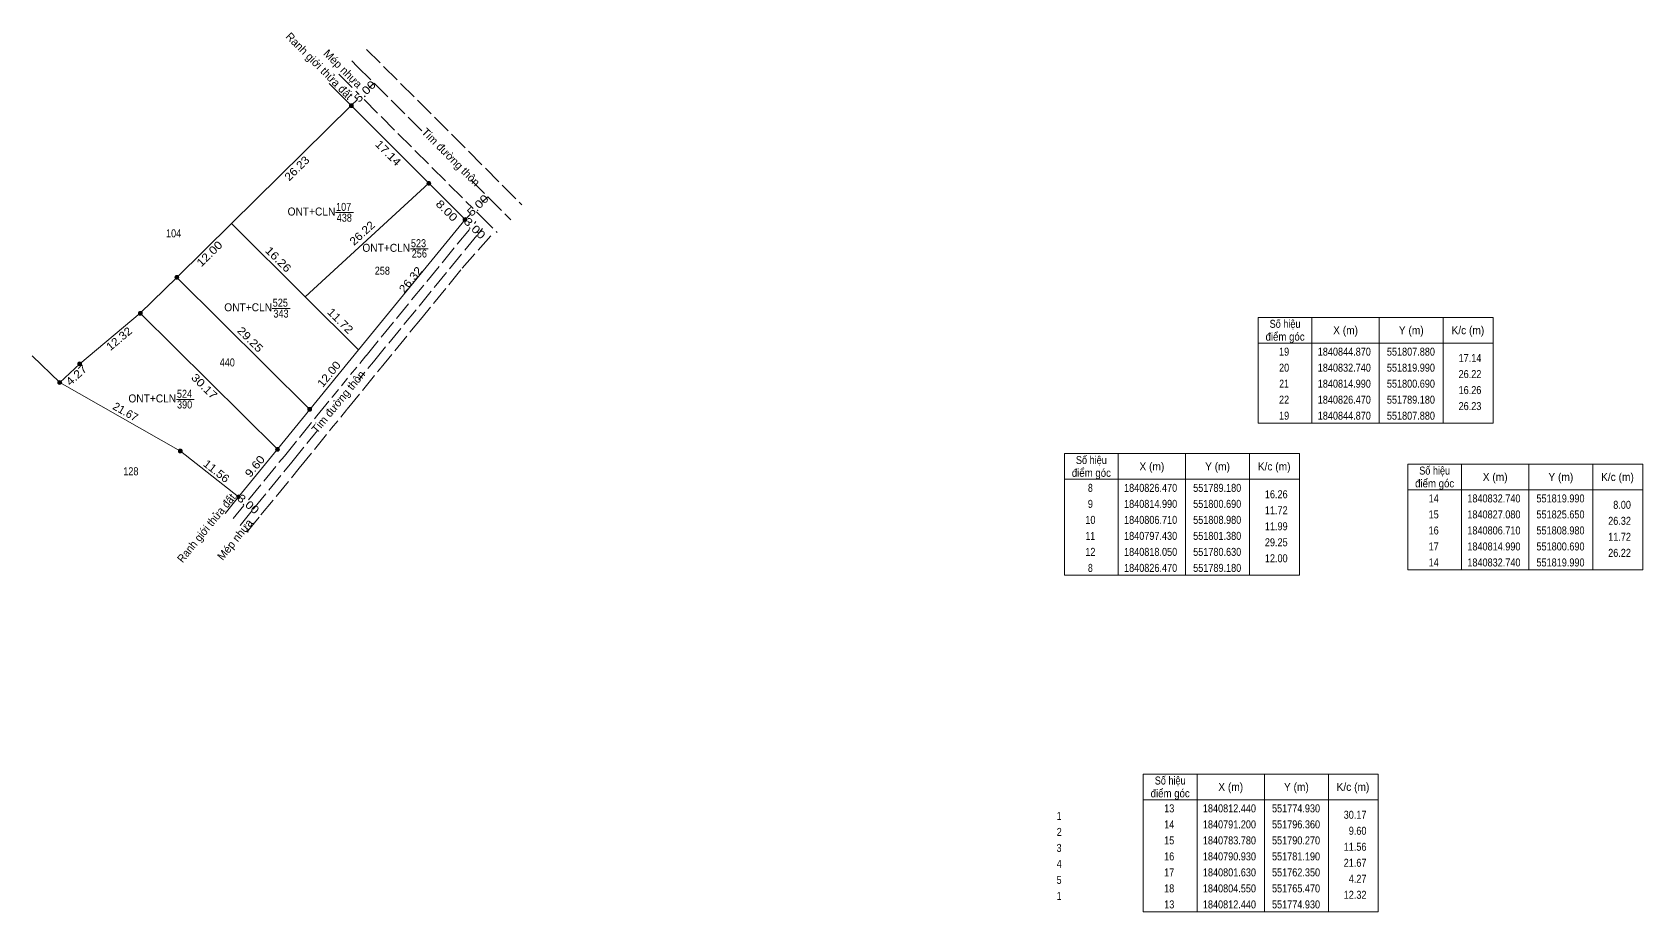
# Model space of a CAD drawing. Header units: metres. Extents: x 551301 to 552010, y 1840719 to 1841037.
# Drawn here: x 551758.1 to 552009.6, y 1840719 to 1840856.3 of the extents above; entities that cross this region are included whole.
import ezdxf
from ezdxf.enums import TextEntityAlignment as Align

# ---------------------------------------------------------------- set-up
doc = ezdxf.new("R2010")
doc.units = ezdxf.units.M
doc.header["$LTSCALE"] = 0.5
doc.linetypes.add('LONG_DASHED', pattern=[7.5, 6, -1.5])
doc.linetypes.add('MEDIUM_DASHED', pattern=[4.5, 3, -1.5])
for name, color, linetype, lineweight in [('1', 7, 'Continuous', 13), ('10', 7, 'Continuous', 13), ('22', 7, 'LONG_DASHED', 13), ('32', 7, 'Continuous', 13), ('63', 7, 'Continuous', 13)]:
    doc.layers.add(name, color=color, linetype=linetype, lineweight=lineweight)

msp = doc.modelspace()

# ---------------------------------------------------------------- hatches: boundary and pattern name
at = {"layer": '63'}
for points in [[(551808.18, 1840844.87, 1), (551807.58, 1840844.87, 1)], [(551820.29, 1840832.74, 1), (551819.69, 1840832.74, 1)], [(551825.95, 1840827.08, 1), (551825.35, 1840827.08, 1)], [(551780.93, 1840818.05, 1), (551780.33, 1840818.05, 1)], [(551775.23, 1840812.44, 1), (551774.63, 1840812.44, 1)], [(551765.77, 1840804.55, 1), (551765.17, 1840804.55, 1)], [(551762.65, 1840801.63, 1), (551762.05, 1840801.63, 1)], [(551801.68, 1840797.43, 1), (551801.08, 1840797.43, 1)], [(551781.49, 1840790.93, 1), (551780.89, 1840790.93, 1)], [(551796.66, 1840791.2, 1), (551796.06, 1840791.2, 1)], [(551790.57, 1840783.78, 1), (551789.97, 1840783.78, 1)]]:
    msp.add_hatch(color=256, dxfattribs=at).paths.add_polyline_path(points)

# ---------------------------------------------------------------- linework, layer by layer
at = {"layer": '1'}
msp.add_line((551758.05, 1840805.77), (551762.35, 1840801.63), dxfattribs=at)
for points in [[(551807.88, 1840844.87), (551819.99, 1840832.74), (551800.69, 1840814.99), (551789.18, 1840826.47)], [(551819.99, 1840832.74), (551825.65, 1840827.08), (551808.98, 1840806.71), (551800.69, 1840814.99)], [(551789.18, 1840826.47), (551800.69, 1840814.99), (551808.98, 1840806.71), (551801.38, 1840797.43), (551780.63, 1840818.05)], [(551774.93, 1840812.44), (551796.36, 1840791.2), (551790.27, 1840783.78), (551781.19, 1840790.93), (551762.35, 1840801.63), (551765.47, 1840804.55)]]:
    msp.add_lwpolyline(points, close=True, dxfattribs=at)
at = {"layer": '10'}
for p, q in [((551807.96, 1840851.86), (551808.81, 1840851.01)), ((551804.42, 1840848.33), (551807.88, 1840844.87)), ((551819.99, 1840832.74), (551807.88, 1840844.87)), ((551819.99, 1840832.74), (551825.65, 1840827.08)), ((551788.16, 1840781.19), (551790.28, 1840783.79))]:
    msp.add_line(p, q, dxfattribs=at)
msp.add_lwpolyline([(551790.27, 1840783.78), (551796.36, 1840791.2), (551801.38, 1840797.43), (551808.98, 1840806.71), (551825.65, 1840827.08)], dxfattribs=at)
at = {"layer": '22'}
for p, q in [((551805.91, 1840849.81), (551809.13, 1840846.59)), ((551808.81, 1840851.01), (551819.29, 1840840.52)), ((551809.87, 1840845.84), (551826.91, 1840828.79)), ((551826.54, 1840833.26), (551832.77, 1840827.02)), ((551827.42, 1840828.27), (551827.83, 1840827.86)), ((551827.83, 1840827.86), (551830.66, 1840825.06)), ((551810.18, 1840805.81), (551826.33, 1840825.54)), ((551811.34, 1840804.86), (551828.36, 1840825.66)), ((551827.1, 1840826.47), (551827.34, 1840826.77)), ((551807.25, 1840797.48), (551812.5, 1840803.91)), ((551798.6, 1840789.2), (551802.59, 1840794.15)), ((551799.76, 1840788.26), (551804.81, 1840794.52)), ((551791.83, 1840783.31), (551797.43, 1840790.14)), ((551792.61, 1840781.9), (551798.59, 1840789.19)), ((551793.77, 1840780.95), (551799.75, 1840788.24)), ((551789.44, 1840780.37), (551791.09, 1840782.41)), ((551790.51, 1840779.32), (551792.61, 1840781.9)), ((551791.58, 1840778.25), (551793.78, 1840780.96))]:
    msp.add_line(p, q, dxfattribs=at)
at = {"layer": '22', "linetype": 'Continuous'}
for p, q in [((551811.41, 1840848.4), (551810.67, 1840847.66)), ((551808.84, 1840845.83), (551807.88, 1840844.87)), ((551829.18, 1840830.61), (551828.34, 1840829.77)), ((551826.61, 1840828.04), (551825.65, 1840827.08)), ((551825.91, 1840826.82), (551825.65, 1840827.08)), ((551827.78, 1840824.95), (551827.61, 1840825.12))]:
    msp.add_line(p, q, dxfattribs=at)
at = {"layer": '22', "linetype": 'MEDIUM_DASHED'}
for p, q in [((551804.93, 1840799.38), (551810.18, 1840805.81)), ((551809.06, 1840802.07), (551811.34, 1840804.86)), ((551804.8, 1840794.49), (551807.25, 1840797.47))]:
    msp.add_line(p, q, dxfattribs=at)
at = {"layer": '22'}
for points in [[(551810.27, 1840853.66), (551812.92, 1840851.01), (551834.49, 1840829.4)], [(551829.67, 1840824.54), (551824.99, 1840819.23), (551818.94, 1840811.79), (551812.56, 1840803.98)], [(551797.43, 1840790.14), (551802.48, 1840796.4), (551804.93, 1840799.38)]]:
    msp.add_lwpolyline(points, dxfattribs=at)
at = {"layer": '32'}
for p, q in [((551800.69, 1840814.99), (551819.99, 1840832.74)), ((551774.93, 1840812.44), (551780.63, 1840818.05)), ((551780.63, 1840818.05), (551801.38, 1840797.43)), ((551774.93, 1840812.44), (551765.47, 1840804.55)), ((551774.93, 1840812.44), (551796.36, 1840791.2)), ((551762.35, 1840801.63), (551765.47, 1840804.55))]:
    msp.add_line(p, q, dxfattribs=at)
for points in [[(551780.63, 1840818.05), (551789.18, 1840826.47), (551807.88, 1840844.87)], [(551789.18, 1840826.47), (551800.69, 1840814.99), (551808.98, 1840806.71)], [(551762.35, 1840801.63), (551781.19, 1840790.93), (551790.27, 1840783.78)]]:
    msp.add_lwpolyline(points, dxfattribs=at)
at = {"layer": '63'}
for p, q in [((551805.42, 1840828.17), (551808.2, 1840828.17)), ((551817.1, 1840822.5), (551819.88, 1840822.5)), ((551817.1, 1840822.5), (551819.88, 1840822.5)), ((551795.53, 1840813.21), (551798.31, 1840813.21)), ((551957.9, 1840811.79), (551957.9, 1840795.29)), ((551968.4, 1840811.79), (551968.4, 1840795.29)), ((551978.4, 1840811.79), (551978.4, 1840795.29)), ((551949.5, 1840807.79), (551986.2, 1840807.79)), ((551780.56, 1840798.98), (551783.34, 1840798.98)), ((551927.65, 1840790.52), (551927.65, 1840771.52)), ((551938.15, 1840790.52), (551938.15, 1840771.52)), ((551948.15, 1840790.52), (551948.15, 1840771.52)), ((551981.26, 1840788.87), (551981.26, 1840772.37)), ((551991.76, 1840788.87), (551991.76, 1840772.37)), ((552001.76, 1840788.87), (552001.76, 1840772.37)), ((551919.25, 1840786.52), (551955.95, 1840786.52)), ((551972.86, 1840784.87), (552009.56, 1840784.87)), ((551790.51, 1840783.58), (551790.27, 1840783.78)), ((551792.59, 1840781.87), (551792.46, 1840781.97)), ((551939.96, 1840740.46), (551939.96, 1840718.96)), ((551950.46, 1840740.46), (551950.46, 1840718.96)), ((551960.46, 1840740.46), (551960.46, 1840718.96)), ((551931.56, 1840736.46), (551968.26, 1840736.46))]:
    msp.add_line(p, q, dxfattribs=at)
for points in [[(551949.5, 1840811.79), (551986.2, 1840811.79), (551986.2, 1840795.29), (551949.5, 1840795.29)], [(551919.25, 1840790.52), (551955.95, 1840790.52), (551955.95, 1840771.52), (551919.25, 1840771.52)], [(551972.86, 1840788.87), (552009.56, 1840788.87), (552009.56, 1840772.37), (551972.86, 1840772.37)], [(551931.56, 1840740.46), (551968.26, 1840740.46), (551968.26, 1840718.96), (551931.56, 1840718.96)]]:
    msp.add_lwpolyline(points, close=True, dxfattribs=at)
for centre in [(551807.88, 1840844.87), (551819.99, 1840832.74), (551825.65, 1840827.08), (551780.63, 1840818.05), (551774.93, 1840812.44), (551765.47, 1840804.55), (551762.35, 1840801.63), (551801.38, 1840797.43), (551781.19, 1840790.93), (551796.36, 1840791.2), (551790.27, 1840783.78)]:
    msp.add_circle(centre, 0.3, dxfattribs=at)

# ---------------------------------------------------------------- texts
at = {"layer": '1'}
for s, width, p in [('107', 0.85, (551806.685, 1840828.43)), ('ONT+CLN', 0.95, (551801.66, 1840827.71)), ('438', 0.85, (551806.785, 1840826.74)), ('ONT+CLN', 0.95, (551813.34, 1840822.04)), ('ONT+CLN', 0.95, (551813.34, 1840822.04)), ('523', 0.85, (551818.375, 1840822.76)), ('256', 0.85, (551818.505, 1840821.15)), ('258', 0.85, (551812.725, 1840818.47)), ('525', 0.85, (551796.795, 1840813.47)), ('ONT+CLN', 0.95, (551791.77, 1840812.75)), ('343', 0.85, (551796.895, 1840811.77)), ('ONT+CLN', 0.95, (551776.8, 1840798.52)), ('524', 0.85, (551781.83, 1840799.24)), ('390', 0.85, (551781.85, 1840797.57))]:
    msp.add_text(s, height=1.25, dxfattribs=dict(at, width=width)).set_placement(p, align=Align.CENTER)
at = {"layer": '63'}
for s, rotation, p in [('Ranh giới thửa đất', 315, (551802.4381, 1840850.6319)), ('Mép nhựa', 315, (551806.1231, 1840850.1969)), ('Tim đường thôn', 314.964, (551822.9781, 1840836.3967)), ('Tim đường thôn', 50.575, (551806.327, 1840798.2081)), ('21.67', 330.406, (551772.3114, 1840796.5129)), ('Mép nhựa', 50.93, (551790.2095, 1840776.7111))]:
    msp.add_text(s, height=1.25, rotation=rotation, dxfattribs=at).set_placement(p, align=Align.CENTER)
for s, rotation, width, p in [('5.00', 45, 1.2, (551810.4531, 1840846.6531)), ('26.23', 44.537, 1.1, (551799.8267, 1840834.6293)), ('17.14', 314.953, 1.15, (551813.1956, 1840837.0316)), ('8.00', 315, 1.2, (551822.3431, 1840828.0269)), ('5.00', 45, 1.2, (551828.0731, 1840828.8531)), ('3.00', 315, 1.2, (551826.7031, 1840825.2869)), ('26.22', 42.604, 1.1, (551810.0019, 1840824.5012)), ('12.00', 44.561, 1.15, (551786.1715, 1840821.2951)), ('16.26', 315.075, 1.15, (551796.0436, 1840820.4209)), ('26.32', 50.704, 1.1, (551817.6283, 1840817.2942)), ('11.72', 315.035, 1.15, (551805.7233, 1840810.8287)), ('12.32', 39.829, 1.1, (551772.0147, 1840807.9868)), ('29.25', 315.18, 1.15, (551791.6545, 1840807.9063)), ('4.27', 43.103, 1.15, (551765.3779, 1840802.3158)), ('12.00', 50.684, 1.1, (551804.8733, 1840802.539)), ('30.17', 315.255, 1.15, (551784.48, 1840800.5851)), ('11.56', 321.782, 1.1, (551786.4283, 1840787.296)), ('9.60', 50.622, 1.15, (551793.2976, 1840788.1435)), ('Ranh giới thửa đất', 50.807, 0.95, (551785.724, 1840778.5)), ('3.00', 320.536, 1.15, (551791.3928, 1840782.1693))]:
    msp.add_text(s, height=1.25, rotation=rotation, dxfattribs=dict(at, width=width)).set_placement(p, align=Align.CENTER)
for s, width, p in [('104', 0.85, (551780.13, 1840824.3)), ('điểm góc', 0.9, (551953.7, 1840808.17)), ('Số hiệu', 0.85, (551953.7, 1840810.17)), ('X (m)', 0.95, (551963.15, 1840809.17)), ('Y (m)', 0.95, (551973.405, 1840809.17)), ('K/c (m)', 0.95, (551982.245, 1840809.17)), (' 19', 0.85, (551953.35, 1840805.82)), ('1840844.870', 0.85, (551962.95, 1840805.82)), ('551807.880', 0.85, (551973.35, 1840805.82)), ('440', 0.85, (551788.51, 1840804.14)), (' 20', 0.85, (551953.35, 1840803.32)), ('1840832.740', 0.85, (551962.95, 1840803.32)), ('551819.990', 0.85, (551973.35, 1840803.32)), (' 21', 0.8, (551953.35, 1840800.82)), ('1840814.990', 0.85, (551962.95, 1840800.82)), ('551800.690', 0.85, (551973.35, 1840800.82)), (' 22', 0.85, (551953.345, 1840798.32)), ('1840826.470', 0.85, (551962.95, 1840798.32)), ('551789.180', 0.85, (551973.35, 1840798.32)), (' 19', 0.85, (551953.35, 1840795.82)), ('1840844.870', 0.85, (551962.95, 1840795.82)), ('551807.880', 0.85, (551973.35, 1840795.82)), ('Số hiệu', 0.85, (551923.45, 1840788.9)), ('X (m)', 0.95, (551932.9, 1840787.9)), ('Y (m)', 0.95, (551943.155, 1840787.9)), ('K/c (m)', 0.95, (551951.995, 1840787.9)), ('128', 0.85, (551773.455, 1840787.14)), ('điểm góc', 0.9, (551923.45, 1840786.9)), ('điểm góc', 0.9, (551977.06, 1840785.25)), ('Số hiệu', 0.85, (551977.06, 1840787.25)), ('X (m)', 0.95, (551986.51, 1840786.25)), ('Y (m)', 0.95, (551996.765, 1840786.25)), ('K/c (m)', 0.95, (552005.605, 1840786.25)), (' 8', 0.8, (551923.105, 1840784.55)), ('1840826.470', 0.85, (551932.7, 1840784.55)), ('551789.180', 0.85, (551943.1, 1840784.55)), (' 14', 0.85, (551976.71, 1840782.9)), ('1840832.740', 0.85, (551986.31, 1840782.9)), ('551819.990', 0.85, (551996.71, 1840782.9)), (' 9', 0.85, (551923.1, 1840782.05)), ('1840814.990', 0.85, (551932.7, 1840782.05)), ('551800.690', 0.85, (551943.1, 1840782.05)), (' 15', 0.85, (551976.705, 1840780.4)), ('1840827.080', 0.85, (551986.31, 1840780.4)), ('551825.650', 0.85, (551996.71, 1840780.4)), (' 10', 0.85, (551923.1, 1840779.55)), ('1840806.710', 0.85, (551932.7, 1840779.55)), ('551808.980', 0.85, (551943.1, 1840779.55)), (' 16', 0.85, (551976.705, 1840777.9)), ('1840806.710', 0.85, (551986.31, 1840777.9)), ('551808.980', 0.85, (551996.71, 1840777.9)), (' 11', 0.8, (551923.1, 1840777.05)), ('1840797.430', 0.85, (551932.7, 1840777.05)), ('551801.380', 0.85, (551943.1, 1840777.05)), (' 17', 0.85, (551976.705, 1840775.4)), ('1840814.990', 0.85, (551986.31, 1840775.4)), ('551800.690', 0.85, (551996.71, 1840775.4)), (' 12', 0.85, (551923.095, 1840774.55)), ('1840818.050', 0.85, (551932.7, 1840774.55)), ('551780.630', 0.85, (551943.1, 1840774.55)), (' 14', 0.85, (551976.71, 1840772.9)), ('1840832.740', 0.85, (551986.31, 1840772.9)), ('551819.990', 0.85, (551996.71, 1840772.9)), (' 8', 0.8, (551923.105, 1840772.05)), ('1840826.470', 0.85, (551932.7, 1840772.05)), ('551789.180', 0.85, (551943.1, 1840772.05)), ('Số hiệu', 0.85, (551935.76, 1840738.84)), ('X (m)', 0.95, (551945.21, 1840737.84)), ('Y (m)', 0.95, (551955.465, 1840737.84)), ('K/c (m)', 0.95, (551964.305, 1840737.84)), ('điểm góc', 0.9, (551935.76, 1840736.84)), (' 1', 0.75, (551918.23, 1840733.31)), (' 13', 0.85, (551935.415, 1840734.49)), ('1840812.440', 0.85, (551945.01, 1840734.49)), ('551774.930', 0.85, (551955.41, 1840734.49)), (' 2', 0.85, (551918.235, 1840730.81)), (' 14', 0.85, (551935.41, 1840731.99)), ('1840791.200', 0.85, (551945.01, 1840731.99)), ('551796.360', 0.85, (551955.41, 1840731.99)), (' 3', 0.8, (551918.225, 1840728.31)), (' 15', 0.85, (551935.405, 1840729.49)), ('1840783.780', 0.85, (551945.01, 1840729.49)), ('551790.270', 0.85, (551955.41, 1840729.49)), (' 4', 0.85, (551918.23, 1840725.81)), (' 16', 0.85, (551935.405, 1840726.99)), ('1840790.930', 0.85, (551945.01, 1840726.99)), ('551781.190', 0.85, (551955.41, 1840726.99)), (' 5', 0.8, (551918.235, 1840723.31)), (' 17', 0.85, (551935.405, 1840724.49)), ('1840801.630', 0.85, (551945.01, 1840724.49)), ('551762.350', 0.85, (551955.41, 1840724.49)), (' 1', 0.75, (551918.23, 1840720.81)), (' 18', 0.85, (551935.405, 1840721.99)), ('1840804.550', 0.85, (551945.01, 1840721.99)), ('551765.470', 0.85, (551955.41, 1840721.99)), (' 13', 0.85, (551935.415, 1840719.49)), ('1840812.440', 0.85, (551945.01, 1840719.49)), ('551774.930', 0.85, (551955.41, 1840719.49))]:
    msp.add_text(s, height=1.25, dxfattribs=dict(at, width=width)).set_placement(p, align=Align.CENTER)
at = {"layer": '63', "width": 0.85}
for s, p in [('17.14', (551984.35, 1840804.82)), ('26.22', (551984.35, 1840802.32)), ('16.26', (551984.35, 1840799.82)), ('26.23', (551984.35, 1840797.32)), ('16.26', (551954.1, 1840783.55)), ('11.72', (551954.1, 1840781.05)), ('8.00', (552007.71, 1840781.9)), ('11.99', (551954.1, 1840778.55)), ('26.32', (552007.71, 1840779.4)), ('29.25', (551954.1, 1840776.05)), ('11.72', (552007.71, 1840776.9)), ('12.00', (551954.1, 1840773.55)), ('26.22', (552007.71, 1840774.4)), ('30.17', (551966.41, 1840733.49)), ('9.60', (551966.41, 1840730.99)), ('11.56', (551966.41, 1840728.49)), ('21.67', (551966.41, 1840725.99)), ('4.27', (551966.41, 1840723.49)), ('12.32', (551966.41, 1840720.99))]:
    msp.add_text(s, height=1.25, dxfattribs=at).set_placement(p, align=Align.RIGHT)

doc.saveas('drawing.dxf')
